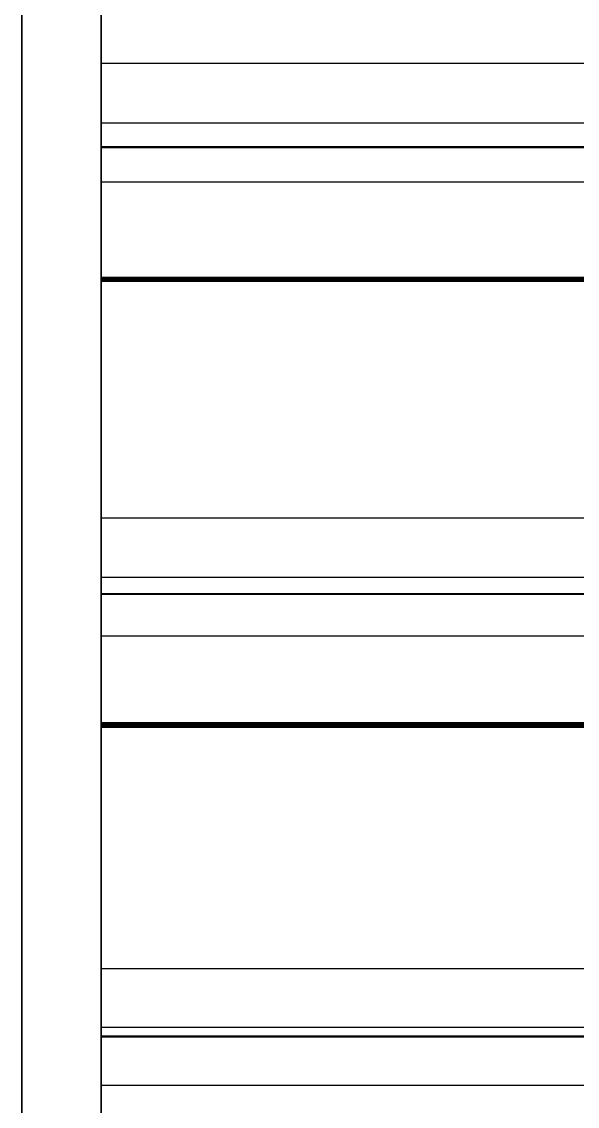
# Model space of a CAD drawing. Header units: millimetres. Extents: x -85 to 1059, y -155 to 155.
# Drawn here: x 1000 to 1003.5, y -70.23 to -63.4 of the extents above; entities that cross this region are included whole.
import ezdxf

# ---------------------------------------------------------------- set-up
doc = ezdxf.new("R2010")
doc.units = ezdxf.units.MM
doc.header["$MEASUREMENT"] = 0
doc.layers.add('Default', color=7, linetype='Continuous', true_color=0x000000)

msp = doc.modelspace()

# ---------------------------------------------------------------- linework, layer by layer
at = {"layer": 'Default'}
for points, knots in [([(1000, 0, -154), (1000, -154, -154), (1000, -154), (1000, -154, 154), (1000, 0, 154), (1000, 154, 154), (1000, 154), (1000, 154, -154), (1000, 0, -154)], [0, 0, 0, 241.902634, 241.902634, 483.805269, 483.805269, 725.707903, 725.707903, 967.610537, 967.610537, 967.610537]), ([(1000, 0, -150), (1000, -150, -150), (1000, -150), (1000, -150, 150), (1000, 0, 150), (1000, 150, 150), (1000, 150), (1000, 150, -150), (1000, 0, -150)], [0, 0, 0, 235.619449, 235.619449, 471.238898, 471.238898, 706.858347, 706.858347, 942.477796, 942.477796, 942.477796])]:
    msp.add_rational_spline(points, [1, 0.707106781187, 1, 0.707106781187, 1, 0.707106781187, 1, 0.707106781187, 1], degree=2, knots=knots, dxfattribs=at)
for points, degree, knots in [([(1000.5, 0.0018, 150.0005), (1000.5, 82.8446, 150.0005), (1000.5, 150.0018, 82.8432), (1000.5, 150.0018, 0.0004), (1000.5, 150.0018, -82.8427), (1000.5, 82.8446, -150), (1000.5, 0.0018, -150), (1000.5, -82.8411, -150), (1000.5, -149.9983, -82.8427), (1000.5, -149.9983, 0.0004), (1000.5, -149.9983, 82.8432), (1000.5, -82.8411, 150.0005), (1000.5, 0.0018, 150.0005)], 3, [-5, -5, -5, -5, -4, -4, -4, -3, -3, -3, -2, -2, -2, -1, -1, -1, -1]), ([(1000.5, 0.3488, 139.7504), (1000.5, -76.9709, 139.7504), (1000.5, -139.6511, 77.0702), (1000.5, -139.6511, -0.2498), (1000.5, -139.6511, -77.5699), (1000.5, -76.9709, -140.2497), (1000.5, 0.3488, -140.2497), (1000.5, 77.6689, -140.2497), (1000.5, 140.349, -77.5699), (1000.5, 140.349, -0.2498), (1000.5, 140.349, 77.0702), (1000.5, 77.6689, 139.7504), (1000.5, 0.3488, 139.7504)], 3, [20636, 20636, 20636, 20636, 20637, 20637, 20637, 20638, 20638, 20638, 20639, 20639, 20639, 20640, 20640, 20640, 20640]), ([(1000.5, 0.0018, 140.0004), (1000.5, -77.318, 140.0004), (1000.5, -139.9981, 77.3202), (1000.5, -139.9981, 0.0002), (1000.5, -139.9981, -77.3199), (1000.5, -77.318, -139.9997), (1000.5, 0.0018, -139.9997), (1000.5, 77.3215, -139.9997), (1000.5, 140.002, -77.3199), (1000.5, 140.002, 0.0002), (1000.5, 140.002, 77.3202), (1000.5, 77.3215, 140.0004), (1000.5, 0.0018, 140.0004)], 3, [-1, -1, -1, -1, 0, 0, 0, 1, 1, 1, 2, 2, 2, 3, 3, 3, 3]), ([(1000.5, -63.6641, 140.9102), (1000.5, -63.6576, 140.9036), (1000.5, -63.6511, 140.8971), (1000.5, -63.6137, 140.8587), (1000.5, -63.5763, 140.8202), (1000.5, -63.539, 140.7819), (1000.5, -63.5018, 140.7437), (1000.5, -63.465, 140.7054), (1000.5, -63.4281, 140.6671), (1000.5, -63.3916, 140.629), (1000.5, -63.3551, 140.5909), (1000.5, -63.3187, 140.553), (1000.5, -63.2824, 140.5151), (1000.5, -63.2464, 140.4773), (1000.5, -63.2104, 140.4396), (1000.5, -63.1746, 140.4022), (1000.5, -63.1388, 140.3648), (1000.5, -63.1034, 140.3272), (1000.5, -63.0679, 140.2896), (1000.5, -63.0328, 140.2524), (1000.5, -62.9977, 140.2152), (1000.5, -62.9628, 140.178), (1000.5, -62.9279, 140.1408), (1000.5, -62.8933, 140.1039), (1000.5, -62.8587, 140.067), (1000.5, -62.8245, 140.0302), (1000.5, -62.7903, 139.9933), (1000.5, -62.7561, 139.9564), (1000.5, -62.7218, 139.9196), (1000.5, -62.6881, 139.8831), (1000.5, -62.6545, 139.8465), (1000.5, -62.6209, 139.8102), (1000.5, -62.5874, 139.7739), (1000.5, -62.5543, 139.7377), (1000.5, -62.5211, 139.7016), (1000.5, -62.4881, 139.6654), (1000.5, -62.4551, 139.6292), (1000.5, -62.4227, 139.5933), (1000.5, -62.3902, 139.5573), (1000.5, -62.3578, 139.5215), (1000.5, -62.3253, 139.4857), (1000.5, -62.2934, 139.45), (1000.5, -62.2615, 139.4144), (1000.5, -62.2322, 139.3821), (1000.5, -62.2029, 139.3498)], 2, [19298, 19298, 19298, 19299.045455, 19299.045455, 19300.090909, 19300.090909, 19301.136364, 19301.136364, 19302.181818, 19302.181818, 19303.227273, 19303.227273, 19304.272727, 19304.272727, 19305.318182, 19305.318182, 19306.363636, 19306.363636, 19307.409091, 19307.409091, 19308.454545, 19308.454545, 19309.5, 19309.5, 19310.545455, 19310.545455, 19311.590909, 19311.590909, 19312.636364, 19312.636364, 19313.681818, 19313.681818, 19314.727273, 19314.727273, 19315.772727, 19315.772727, 19316.818182, 19316.818182, 19317.863636, 19317.863636, 19318.909091, 19318.909091, 19319.954545, 19319.954545, 19321, 19321, 19321]), ([(1000.5, -62.2068, -139.854), (1000.5, -62.2341, -139.8842), (1000.5, -62.2615, -139.9143), (1000.5, -62.2934, -139.95), (1000.5, -62.3253, -139.9856), (1000.5, -62.3578, -140.0214), (1000.5, -62.3902, -140.0572), (1000.5, -62.4227, -140.093), (1000.5, -62.4551, -140.1288), (1000.5, -62.4881, -140.165), (1000.5, -62.5211, -140.2012), (1000.5, -62.5543, -140.2373), (1000.5, -62.5874, -140.2735), (1000.5, -62.6209, -140.3098), (1000.5, -62.6545, -140.3461), (1000.5, -62.6881, -140.3827), (1000.5, -62.7218, -140.4192), (1000.5, -62.7561, -140.4559), (1000.5, -62.7903, -140.4925), (1000.5, -62.8245, -140.5294), (1000.5, -62.8587, -140.5663), (1000.5, -62.8933, -140.6033), (1000.5, -62.9279, -140.6404), (1000.5, -62.9628, -140.6776), (1000.5, -62.9977, -140.7148), (1000.5, -63.0328, -140.752), (1000.5, -63.0679, -140.7892), (1000.5, -63.1034, -140.8268), (1000.5, -63.1388, -140.8644), (1000.5, -63.1746, -140.9019), (1000.5, -63.2104, -140.9395), (1000.5, -63.2464, -140.9773), (1000.5, -63.2824, -141.015), (1000.5, -63.3187, -141.0529), (1000.5, -63.3551, -141.0909), (1000.5, -63.3916, -141.1288), (1000.5, -63.4281, -141.1667), (1000.5, -63.465, -141.2048), (1000.5, -63.5018, -141.2429), (1000.5, -63.539, -141.2814), (1000.5, -63.5763, -141.3198), (1000.5, -63.6137, -141.3583), (1000.5, -63.6511, -141.3967), (1000.5, -63.6576, -141.4034), (1000.5, -63.6641, -141.4101)], 2, [11770, 11770, 11770, 11771, 11771, 11772, 11772, 11773, 11773, 11774, 11774, 11775, 11775, 11776, 11776, 11777, 11777, 11778, 11778, 11779, 11779, 11780, 11780, 11781, 11781, 11782, 11782, 11783, 11783, 11784, 11784, 11785, 11785, 11786, 11786, 11787, 11787, 11788, 11788, 11789, 11789, 11790, 11790, 11791, 11791, 11792, 11792, 11792]), ([(1000.5, -64.1908, -138.9474), (1000.5, -64.1906, -138.9446), (1000.5, -64.1905, -138.9417), (1000.5, -64.1903, -138.9389), (1000.5, -64.1901, -138.9361)], 2, [11816, 11816, 11816, 11817, 11817, 11818, 11818, 11818]), ([(1000.5, -64.1901, -138.9361), (1000.5, -64.1901, -138.9334), (1000.5, -64.1901, -138.9308), (1000.5, -64.1901, -138.9289), (1000.5, -64.1901, -138.9269)], 2, [11818, 11818, 11818, 11819, 11819, 11820, 11820, 11820]), ([(1000.5, -64.1901, 138.427), (1000.5, -64.1901, 138.4291), (1000.5, -64.1901, 138.4312), (1000.5, -64.1901, 138.4338), (1000.5, -64.1901, 138.4365)], 2, [19270, 19270, 19270, 19271, 19271, 19272, 19272, 19272]), ([(1000.5, -64.1901, 138.4365), (1000.5, -64.1903, 138.4391), (1000.5, -64.1905, 138.4418), (1000.5, -64.1906, 138.4448), (1000.5, -64.1908, 138.4478)], 2, [19272, 19272, 19272, 19273, 19273, 19274, 19274, 19274]), ([(1000.5, -64.4127, -141.0679), (1000.5, -64.4118, -141.0588), (1000.5, -64.4109, -141.0496), (1000.5, -64.4065, -140.9961), (1000.5, -64.4021, -140.9427), (1000.5, -64.3975, -140.8894), (1000.5, -64.3929, -140.8362), (1000.5, -64.3882, -140.7832), (1000.5, -64.3834, -140.7303), (1000.5, -64.3787, -140.6778), (1000.5, -64.3739, -140.6252), (1000.5, -64.3691, -140.573), (1000.5, -64.3644, -140.5208), (1000.5, -64.3593, -140.4687), (1000.5, -64.3541, -140.4167), (1000.5, -64.3492, -140.3652), (1000.5, -64.3443, -140.3137), (1000.5, -64.3393, -140.2624), (1000.5, -64.3344, -140.211), (1000.5, -64.3291, -140.1601), (1000.5, -64.3238, -140.1091), (1000.5, -64.3185, -140.0583), (1000.5, -64.3132, -140.0075), (1000.5, -64.3081, -139.9572), (1000.5, -64.303, -139.9069), (1000.5, -64.2973, -139.8568), (1000.5, -64.2917, -139.8067), (1000.5, -64.2864, -139.7572), (1000.5, -64.2811, -139.7076), (1000.5, -64.2756, -139.6581), (1000.5, -64.2702, -139.6085), (1000.5, -64.2645, -139.5593), (1000.5, -64.2589, -139.5101), (1000.5, -64.2532, -139.4614), (1000.5, -64.2476, -139.4127), (1000.5, -64.2418, -139.364), (1000.5, -64.236, -139.3153), (1000.5, -64.2303, -139.2673), (1000.5, -64.2247, -139.2194), (1000.5, -64.2188, -139.1714), (1000.5, -64.213, -139.1234), (1000.5, -64.2072, -139.076), (1000.5, -64.2014, -139.0285), (1000.5, -64.1961, -138.9879), (1000.5, -64.1908, -138.9474)], 2, [11794, 11794, 11794, 11795, 11795, 11796, 11796, 11797, 11797, 11798, 11798, 11799, 11799, 11800, 11800, 11801, 11801, 11802, 11802, 11803, 11803, 11804, 11804, 11805, 11805, 11806, 11806, 11807, 11807, 11808, 11808, 11809, 11809, 11810, 11810, 11811, 11811, 11812, 11812, 11813, 11813, 11814, 11814, 11815, 11815, 11816, 11816, 11816]), ([(1000.5, -64.1908, 138.4478), (1000.5, -64.1961, 138.4882), (1000.5, -64.2014, 138.5286), (1000.5, -64.2072, 138.5762), (1000.5, -64.213, 138.6238), (1000.5, -64.2188, 138.6718), (1000.5, -64.2247, 138.7198), (1000.5, -64.2303, 138.7678), (1000.5, -64.236, 138.8157), (1000.5, -64.2418, 138.8642), (1000.5, -64.2476, 138.9127), (1000.5, -64.2532, 138.9618), (1000.5, -64.2589, 139.0108), (1000.5, -64.2645, 139.0597), (1000.5, -64.2702, 139.1085), (1000.5, -64.2756, 139.1581), (1000.5, -64.2811, 139.2077), (1000.5, -64.2864, 139.2574), (1000.5, -64.2917, 139.3072), (1000.5, -64.2973, 139.3572), (1000.5, -64.303, 139.4073), (1000.5, -64.3081, 139.4578), (1000.5, -64.3132, 139.5082), (1000.5, -64.3185, 139.5589), (1000.5, -64.3238, 139.6095), (1000.5, -64.3291, 139.6605), (1000.5, -64.3344, 139.7114), (1000.5, -64.3393, 139.7628), (1000.5, -64.3443, 139.8141), (1000.5, -64.3492, 139.8658), (1000.5, -64.3541, 139.9175), (1000.5, -64.3593, 139.9693), (1000.5, -64.3644, 140.0212), (1000.5, -64.3691, 140.0734), (1000.5, -64.3739, 140.1256), (1000.5, -64.3787, 140.1783), (1000.5, -64.3834, 140.2311), (1000.5, -64.3882, 140.2838), (1000.5, -64.3929, 140.3366), (1000.5, -64.3975, 140.3898), (1000.5, -64.4021, 140.4431), (1000.5, -64.4065, 140.4965), (1000.5, -64.4109, 140.55), (1000.5, -64.4118, 140.5593), (1000.5, -64.4127, 140.5687)], 2, [19274, 19274, 19274, 19275, 19275, 19276, 19276, 19277, 19277, 19278, 19278, 19279, 19279, 19280, 19280, 19281, 19281, 19282, 19282, 19283, 19283, 19284, 19284, 19285, 19285, 19286, 19286, 19287, 19287, 19288, 19288, 19289, 19289, 19290, 19290, 19291, 19291, 19292, 19292, 19293, 19293, 19294, 19294, 19295, 19295, 19296, 19296, 19296]), ([(1000.5, -64.1961, -138.9139), (1000.5, -64.3296, -138.8514), (1000.5, -64.4631, -138.789), (1000.5, -64.6044, -138.7227), (1000.5, -64.7457, -138.6563), (1000.5, -64.8789, -138.5935), (1000.5, -65.0121, -138.5307)], 2, [11825, 11825, 11825, 11826, 11826, 11827, 11827, 11828, 11828, 11828]), ([(1000.5, -65.0121, 138.0308), (1000.5, -64.8789, 138.0939), (1000.5, -64.7457, 138.1571), (1000.5, -64.6044, 138.2232), (1000.5, -64.4631, 138.2894), (1000.5, -64.3296, 138.3517), (1000.5, -64.1961, 138.4139)], 2, [19262, 19262, 19262, 19263, 19263, 19264, 19264, 19265, 19265, 19265]), ([(1000.5, -65.0167, 138.0308), (1000.5, -65.0154, 138.0308), (1000.5, -65.0142, 138.0308), (1000.5, -65.0131, 138.0308), (1000.5, -65.0121, 138.0308)], 2, [19260, 19260, 19260, 19261, 19261, 19262, 19262, 19262]), ([(1000.5, -65.0375, 138.0446), (1000.5, -65.0354, 138.0428), (1000.5, -65.0332, 138.041), (1000.5, -65.0313, 138.0394), (1000.5, -65.0294, 138.0379)], 2, [19254, 19254, 19254, 19255, 19255, 19256, 19256, 19256]), ([(1000.5, -65.0375, -138.5445), (1000.5, -65.0673, -138.5763), (1000.5, -65.0971, -138.608), (1000.5, -65.1299, -138.6431), (1000.5, -65.1627, -138.6782), (1000.5, -65.1959, -138.7131), (1000.5, -65.229, -138.7481), (1000.5, -65.2624, -138.7833), (1000.5, -65.2957, -138.8186), (1000.5, -65.3294, -138.8539), (1000.5, -65.3631, -138.8892), (1000.5, -65.397, -138.9248), (1000.5, -65.4308, -138.9604), (1000.5, -65.4649, -138.9962), (1000.5, -65.4989, -139.032), (1000.5, -65.5337, -139.0679), (1000.5, -65.5684, -139.1037), (1000.5, -65.6031, -139.1396), (1000.5, -65.6379, -139.1756), (1000.5, -65.6728, -139.2118), (1000.5, -65.7077, -139.2479), (1000.5, -65.743, -139.2843), (1000.5, -65.7783, -139.3206), (1000.5, -65.8139, -139.357), (1000.5, -65.8496, -139.3933), (1000.5, -65.8857, -139.4298), (1000.5, -65.9219, -139.4663), (1000.5, -65.958, -139.5032), (1000.5, -65.9942, -139.54), (1000.5, -66.0307, -139.5769), (1000.5, -66.0672, -139.6138), (1000.5, -66.1039, -139.6506), (1000.5, -66.1406, -139.6875), (1000.5, -66.1776, -139.7247), (1000.5, -66.2147, -139.7619), (1000.5, -66.2521, -139.7992), (1000.5, -66.2895, -139.8364), (1000.5, -66.327, -139.874), (1000.5, -66.3646, -139.9115), (1000.5, -66.4025, -139.9491), (1000.5, -66.4405, -139.9867), (1000.5, -66.4787, -140.0242), (1000.5, -66.517, -140.0618), (1000.5, -66.5235, -140.0683), (1000.5, -66.5301, -140.0749)], 2, [11836, 11836, 11836, 11837.045455, 11837.045455, 11838.090909, 11838.090909, 11839.136364, 11839.136364, 11840.181818, 11840.181818, 11841.227273, 11841.227273, 11842.272727, 11842.272727, 11843.318182, 11843.318182, 11844.363636, 11844.363636, 11845.409091, 11845.409091, 11846.454545, 11846.454545, 11847.5, 11847.5, 11848.545455, 11848.545455, 11849.590909, 11849.590909, 11850.636364, 11850.636364, 11851.681818, 11851.681818, 11852.727273, 11852.727273, 11853.772727, 11853.772727, 11854.818182, 11854.818182, 11855.863636, 11855.863636, 11856.909091, 11856.909091, 11857.954545, 11857.954545, 11859, 11859, 11859]), ([(1000.5, -66.5301, 139.5749), (1000.5, -66.5235, 139.5684), (1000.5, -66.517, 139.5619), (1000.5, -66.4787, 139.5243), (1000.5, -66.4405, 139.4867), (1000.5, -66.4025, 139.4491), (1000.5, -66.3646, 139.4116), (1000.5, -66.327, 139.3742), (1000.5, -66.2895, 139.3368), (1000.5, -66.2521, 139.2996), (1000.5, -66.2147, 139.2623), (1000.5, -66.1776, 139.2251), (1000.5, -66.1406, 139.1879), (1000.5, -66.1039, 139.151), (1000.5, -66.0672, 139.1142), (1000.5, -66.0307, 139.0773), (1000.5, -65.9942, 139.0405), (1000.5, -65.958, 139.0036), (1000.5, -65.9219, 138.9667), (1000.5, -65.8857, 138.9302), (1000.5, -65.8496, 138.8937), (1000.5, -65.8139, 138.8574), (1000.5, -65.7783, 138.821), (1000.5, -65.743, 138.7847), (1000.5, -65.7077, 138.7484), (1000.5, -65.6728, 138.712), (1000.5, -65.6379, 138.6757), (1000.5, -65.6031, 138.6399), (1000.5, -65.5684, 138.6041), (1000.5, -65.5337, 138.5681), (1000.5, -65.4989, 138.5321), (1000.5, -65.4649, 138.4965), (1000.5, -65.4308, 138.4608), (1000.5, -65.397, 138.4254), (1000.5, -65.3631, 138.3899), (1000.5, -65.3294, 138.3545), (1000.5, -65.2957, 138.319), (1000.5, -65.2624, 138.2839), (1000.5, -65.229, 138.2488), (1000.5, -65.1959, 138.2135), (1000.5, -65.1627, 138.1783), (1000.5, -65.1299, 138.1433), (1000.5, -65.0971, 138.1084), (1000.5, -65.0673, 138.0765), (1000.5, -65.0375, 138.0446)], 2, [19231, 19231, 19231, 19232.045455, 19232.045455, 19233.090909, 19233.090909, 19234.136364, 19234.136364, 19235.181818, 19235.181818, 19236.227273, 19236.227273, 19237.272727, 19237.272727, 19238.318182, 19238.318182, 19239.363636, 19239.363636, 19240.409091, 19240.409091, 19241.454545, 19241.454545, 19242.5, 19242.5, 19243.545455, 19243.545455, 19244.590909, 19244.590909, 19245.636364, 19245.636364, 19246.681818, 19246.681818, 19247.727273, 19247.727273, 19248.772727, 19248.772727, 19249.818182, 19249.818182, 19250.863636, 19250.863636, 19251.909091, 19251.909091, 19252.954545, 19252.954545, 19254, 19254, 19254]), ([(1000.5, -67.007, -137.6022), (1000.5, -67.0067, -137.5992), (1000.5, -67.0063, -137.5962), (1000.5, -67.006, -137.5936), (1000.5, -67.0056, -137.5909)], 2, [11883, 11883, 11883, 11884, 11884, 11885, 11885, 11885]), ([(1000.5, -67.0056, -137.5857), (1000.5, -67.0058, -137.5835), (1000.5, -67.006, -137.5814), (1000.5, -67.0061, -137.5797), (1000.5, -67.0063, -137.5779)], 2, [11886, 11886, 11886, 11887, 11887, 11888, 11888, 11888]), ([(1000.5, -67.0056, 137.091), (1000.5, -67.006, 137.0938), (1000.5, -67.0063, 137.0966), (1000.5, -67.0067, 137.0998), (1000.5, -67.007, 137.103)], 2, [19205, 19205, 19205, 19206, 19206, 19207, 19207, 19207]), ([(1000.5, -67.272, -139.7178), (1000.5, -67.2709, -139.7085), (1000.5, -67.2698, -139.6991), (1000.5, -67.2642, -139.6457), (1000.5, -67.2586, -139.5923), (1000.5, -67.2527, -139.5393), (1000.5, -67.2469, -139.4864), (1000.5, -67.2413, -139.4337), (1000.5, -67.2356, -139.3809), (1000.5, -67.2298, -139.3284), (1000.5, -67.224, -139.2758), (1000.5, -67.2182, -139.2238), (1000.5, -67.2123, -139.1717), (1000.5, -67.2063, -139.1199), (1000.5, -67.2004, -139.068), (1000.5, -67.194, -139.0165), (1000.5, -67.1877, -138.965), (1000.5, -67.1817, -138.9137), (1000.5, -67.1757, -138.8624), (1000.5, -67.1695, -138.8116), (1000.5, -67.1633, -138.7608), (1000.5, -67.157, -138.7101), (1000.5, -67.1506, -138.6595), (1000.5, -67.1444, -138.6094), (1000.5, -67.1383, -138.5593), (1000.5, -67.1319, -138.5094), (1000.5, -67.1256, -138.4595), (1000.5, -67.119, -138.4097), (1000.5, -67.1125, -138.36), (1000.5, -67.1058, -138.3106), (1000.5, -67.0991, -138.2612), (1000.5, -67.0926, -138.2124), (1000.5, -67.0861, -138.1635), (1000.5, -67.0793, -138.1146), (1000.5, -67.0726, -138.0658), (1000.5, -67.0661, -138.0175), (1000.5, -67.0596, -137.9691), (1000.5, -67.0527, -137.921), (1000.5, -67.0458, -137.8728), (1000.5, -67.0391, -137.8252), (1000.5, -67.0324, -137.7776), (1000.5, -67.0255, -137.7301), (1000.5, -67.0187, -137.6827), (1000.5, -67.0128, -137.6425), (1000.5, -67.007, -137.6022)], 2, [11861, 11861, 11861, 11862, 11862, 11863, 11863, 11864, 11864, 11865, 11865, 11866, 11866, 11867, 11867, 11868, 11868, 11869, 11869, 11870, 11870, 11871, 11871, 11872, 11872, 11873, 11873, 11874, 11874, 11875, 11875, 11876, 11876, 11877, 11877, 11878, 11878, 11879, 11879, 11880, 11880, 11881, 11881, 11882, 11882, 11883, 11883, 11883]), ([(1000.5, -67.007, 137.103), (1000.5, -67.0128, 137.143), (1000.5, -67.0187, 137.1831), (1000.5, -67.0255, 137.2305), (1000.5, -67.0324, 137.278), (1000.5, -67.0391, 137.3258), (1000.5, -67.0458, 137.3736), (1000.5, -67.0527, 137.4216), (1000.5, -67.0596, 137.4695), (1000.5, -67.0661, 137.5179), (1000.5, -67.0726, 137.5662), (1000.5, -67.0793, 137.6149), (1000.5, -67.0861, 137.6636), (1000.5, -67.0926, 137.7126), (1000.5, -67.0991, 137.7616), (1000.5, -67.1058, 137.8108), (1000.5, -67.1125, 137.8601), (1000.5, -67.119, 137.9098), (1000.5, -67.1256, 137.9595), (1000.5, -67.1319, 138.0095), (1000.5, -67.1383, 138.0594), (1000.5, -67.1444, 138.1096), (1000.5, -67.1506, 138.1599), (1000.5, -67.157, 138.2105), (1000.5, -67.1633, 138.2612), (1000.5, -67.1695, 138.3121), (1000.5, -67.1757, 138.3631), (1000.5, -67.1817, 138.4143), (1000.5, -67.1877, 138.4654), (1000.5, -67.194, 138.5169), (1000.5, -67.2004, 138.5684), (1000.5, -67.2063, 138.6203), (1000.5, -67.2123, 138.6722), (1000.5, -67.2182, 138.7244), (1000.5, -67.224, 138.7766), (1000.5, -67.2298, 138.829), (1000.5, -67.2356, 138.8813), (1000.5, -67.2413, 138.9339), (1000.5, -67.2469, 138.9865), (1000.5, -67.2527, 139.0396), (1000.5, -67.2586, 139.0927), (1000.5, -67.2642, 139.1461), (1000.5, -67.2698, 139.1996), (1000.5, -67.2709, 139.2089), (1000.5, -67.272, 139.2183)], 2, [19207, 19207, 19207, 19208, 19208, 19209, 19209, 19210, 19210, 19211, 19211, 19212, 19212, 19213, 19213, 19214, 19214, 19215, 19215, 19216, 19216, 19217, 19217, 19218, 19218, 19219, 19219, 19220, 19220, 19221, 19221, 19222, 19222, 19223, 19223, 19224, 19224, 19225, 19225, 19226, 19226, 19227, 19227, 19228, 19228, 19229, 19229, 19229]), ([(1000.5, -67.0109, -137.568), (1000.5, -67.1432, -137.5031), (1000.5, -67.2755, -137.4382), (1000.5, -67.4154, -137.3689), (1000.5, -67.5552, -137.2996), (1000.5, -67.6872, -137.2341), (1000.5, -67.8191, -137.1687)], 2, [11892, 11892, 11892, 11893, 11893, 11894, 11894, 11895, 11895, 11895]), ([(1000.5, -67.8191, 136.6691), (1000.5, -67.6872, 136.7347), (1000.5, -67.5552, 136.8003), (1000.5, -67.4154, 136.8695), (1000.5, -67.2755, 136.9386), (1000.5, -67.1432, 137.0035), (1000.5, -67.0109, 137.0684)], 2, [19195, 19195, 19195, 19196, 19196, 19197, 19197, 19198, 19198, 19198]), ([(1000.5, -67.8488, -137.186), (1000.5, -67.8773, -137.2151), (1000.5, -67.9059, -137.2442), (1000.5, -67.9394, -137.2786), (1000.5, -67.9729, -137.313), (1000.5, -68.0066, -137.3474), (1000.5, -68.0403, -137.3818), (1000.5, -68.0745, -137.4161), (1000.5, -68.1088, -137.4505), (1000.5, -68.143, -137.4853), (1000.5, -68.1772, -137.52), (1000.5, -68.2118, -137.555), (1000.5, -68.2463, -137.5899), (1000.5, -68.2814, -137.6248), (1000.5, -68.3165, -137.6597), (1000.5, -68.3516, -137.6948), (1000.5, -68.3867, -137.7299), (1000.5, -68.4222, -137.7652), (1000.5, -68.4577, -137.8005), (1000.5, -68.4935, -137.8361), (1000.5, -68.5293, -137.8718), (1000.5, -68.5654, -137.9072), (1000.5, -68.6016, -137.9427), (1000.5, -68.6379, -137.9783), (1000.5, -68.6743, -138.0139), (1000.5, -68.7109, -138.0499), (1000.5, -68.7476, -138.0859), (1000.5, -68.7845, -138.1217), (1000.5, -68.8214, -138.1575), (1000.5, -68.8586, -138.1937), (1000.5, -68.8958, -138.2298), (1000.5, -68.9334, -138.266), (1000.5, -68.9709, -138.3021), (1000.5, -69.0089, -138.3387), (1000.5, -69.0468, -138.3752), (1000.5, -69.0849, -138.4115), (1000.5, -69.123, -138.4478), (1000.5, -69.1614, -138.4845), (1000.5, -69.1999, -138.5212), (1000.5, -69.2385, -138.5581), (1000.5, -69.2772, -138.595), (1000.5, -69.3161, -138.6318), (1000.5, -69.3551, -138.6687), (1000.5, -69.3618, -138.675), (1000.5, -69.3685, -138.6814)], 2, [11904, 11904, 11904, 11905, 11905, 11906, 11906, 11907, 11907, 11908, 11908, 11909, 11909, 11910, 11910, 11911, 11911, 11912, 11912, 11913, 11913, 11914, 11914, 11915, 11915, 11916, 11916, 11917, 11917, 11918, 11918, 11919, 11919, 11920, 11920, 11921, 11921, 11922, 11922, 11923, 11923, 11924, 11924, 11925, 11925, 11926, 11926, 11926]), ([(1000.5, -69.3685, 138.1818), (1000.5, -69.3618, 138.1754), (1000.5, -69.3551, 138.1691), (1000.5, -69.3161, 138.1322), (1000.5, -69.2772, 138.0954), (1000.5, -69.2385, 138.0587), (1000.5, -69.1999, 138.022), (1000.5, -69.1614, 137.9851), (1000.5, -69.123, 137.9483), (1000.5, -69.0849, 137.9117), (1000.5, -69.0468, 137.8752), (1000.5, -69.0089, 137.8391), (1000.5, -68.9709, 137.8029), (1000.5, -68.9334, 137.7666), (1000.5, -68.8958, 137.7302), (1000.5, -68.8586, 137.6943), (1000.5, -68.8214, 137.6583), (1000.5, -68.7845, 137.6221), (1000.5, -68.7476, 137.5859), (1000.5, -68.7109, 137.5501), (1000.5, -68.6743, 137.5143), (1000.5, -68.6379, 137.4787), (1000.5, -68.6016, 137.4431), (1000.5, -68.5654, 137.4074), (1000.5, -68.5293, 137.3718), (1000.5, -68.4935, 137.3365), (1000.5, -68.4577, 137.3013), (1000.5, -68.4222, 137.2658), (1000.5, -68.3867, 137.2303), (1000.5, -68.3516, 137.1952), (1000.5, -68.3165, 137.1601), (1000.5, -68.2814, 137.1252), (1000.5, -68.2463, 137.0903), (1000.5, -68.2118, 137.0554), (1000.5, -68.1772, 137.0204), (1000.5, -68.143, 136.9859), (1000.5, -68.1088, 136.9513), (1000.5, -68.0745, 136.9167), (1000.5, -68.0403, 136.8822), (1000.5, -68.0066, 136.8476), (1000.5, -67.9729, 136.813), (1000.5, -67.9394, 136.7788), (1000.5, -67.9059, 136.7446), (1000.5, -67.8773, 136.7155), (1000.5, -67.8488, 136.6864)], 2, [19164, 19164, 19164, 19165, 19165, 19166, 19166, 19167, 19167, 19168, 19168, 19169, 19169, 19170, 19170, 19171, 19171, 19172, 19172, 19173, 19173, 19174, 19174, 19175, 19175, 19176, 19176, 19177, 19177, 19178, 19178, 19179, 19179, 19180, 19180, 19181, 19181, 19182, 19182, 19183, 19183, 19184, 19184, 19185, 19185, 19186, 19186, 19186]), ([(1000.5, -69.7936, -136.1936), (1000.5, -69.7934, -136.191), (1000.5, -69.7933, -136.1883), (1000.5, -69.7931, -136.1857), (1000.5, -69.7929, -136.183)], 2, [11951, 11951, 11951, 11952, 11952, 11953, 11953, 11953]), ([(1000.5, -69.7929, 135.6834), (1000.5, -69.7931, 135.6859), (1000.5, -69.7933, 135.6884), (1000.5, -69.7934, 135.691), (1000.5, -69.7936, 135.6936)], 2, [19137, 19137, 19137, 19138, 19138, 19139, 19139, 19139]), ([(1000.5, -70.1027, -138.3096), (1000.5, -70.1014, -138.3002), (1000.5, -70.1002, -138.2909), (1000.5, -70.0935, -138.2376), (1000.5, -70.0868, -138.1843), (1000.5, -70.0801, -138.1314), (1000.5, -70.0734, -138.0785), (1000.5, -70.0665, -138.0259), (1000.5, -70.0596, -137.9734), (1000.5, -70.0527, -137.921), (1000.5, -70.0459, -137.8686), (1000.5, -70.0388, -137.8166), (1000.5, -70.0317, -137.7645), (1000.5, -70.0247, -137.7128), (1000.5, -70.0176, -137.6612), (1000.5, -70.0106, -137.6098), (1000.5, -70.0035, -137.5585), (1000.5, -69.9963, -137.5075), (1000.5, -69.9891, -137.4565), (1000.5, -69.9818, -137.4057), (1000.5, -69.9746, -137.3549), (1000.5, -69.9674, -137.3045), (1000.5, -69.9601, -137.254), (1000.5, -69.9527, -137.2038), (1000.5, -69.9453, -137.1535), (1000.5, -69.9379, -137.1038), (1000.5, -69.9305, -137.054), (1000.5, -69.9231, -137.0046), (1000.5, -69.9157, -136.9552), (1000.5, -69.9081, -136.906), (1000.5, -69.9005, -136.8568), (1000.5, -69.8929, -136.808), (1000.5, -69.8853, -136.7591), (1000.5, -69.8778, -136.7106), (1000.5, -69.8702, -136.6621), (1000.5, -69.8624, -136.6138), (1000.5, -69.8547, -136.5654), (1000.5, -69.8469, -136.5176), (1000.5, -69.8391, -136.4698), (1000.5, -69.8314, -136.422), (1000.5, -69.8236, -136.3742), (1000.5, -69.8158, -136.3271), (1000.5, -69.8081, -136.28), (1000.5, -69.8009, -136.2368), (1000.5, -69.7936, -136.1936)], 2, [11928, 11928, 11928, 11929.045455, 11929.045455, 11930.090909, 11930.090909, 11931.136364, 11931.136364, 11932.181818, 11932.181818, 11933.227273, 11933.227273, 11934.272727, 11934.272727, 11935.318182, 11935.318182, 11936.363636, 11936.363636, 11937.409091, 11937.409091, 11938.454545, 11938.454545, 11939.5, 11939.5, 11940.545455, 11940.545455, 11941.590909, 11941.590909, 11942.636364, 11942.636364, 11943.681818, 11943.681818, 11944.727273, 11944.727273, 11945.772727, 11945.772727, 11946.818182, 11946.818182, 11947.863636, 11947.863636, 11948.909091, 11948.909091, 11949.954545, 11949.954545, 11951, 11951, 11951]), ([(1000.5, -69.7936, 135.6936), (1000.5, -69.8009, 135.7369), (1000.5, -69.8081, 135.7801), (1000.5, -69.8158, 135.8275), (1000.5, -69.8236, 135.875), (1000.5, -69.8314, 135.9226), (1000.5, -69.8391, 135.9702), (1000.5, -69.8469, 136.018), (1000.5, -69.8547, 136.0658), (1000.5, -69.8624, 136.114), (1000.5, -69.8702, 136.1621), (1000.5, -69.8778, 136.2108), (1000.5, -69.8853, 136.2595), (1000.5, -69.8929, 136.3084), (1000.5, -69.9005, 136.3572), (1000.5, -69.9081, 136.4064), (1000.5, -69.9157, 136.4556), (1000.5, -69.9231, 136.505), (1000.5, -69.9305, 136.5544), (1000.5, -69.9379, 136.6042), (1000.5, -69.9453, 136.6539), (1000.5, -69.9527, 136.704), (1000.5, -69.9601, 136.7541), (1000.5, -69.9674, 136.8045), (1000.5, -69.9746, 136.855), (1000.5, -69.9818, 136.9058), (1000.5, -69.9891, 136.9566), (1000.5, -69.9963, 137.0077), (1000.5, -70.0035, 137.0589), (1000.5, -70.0106, 137.1102), (1000.5, -70.0176, 137.1616), (1000.5, -70.0247, 137.2131), (1000.5, -70.0317, 137.2646), (1000.5, -70.0388, 137.3166), (1000.5, -70.0459, 137.3686), (1000.5, -70.0527, 137.421), (1000.5, -70.0596, 137.4734), (1000.5, -70.0665, 137.5262), (1000.5, -70.0734, 137.5789), (1000.5, -70.0801, 137.6318), (1000.5, -70.0868, 137.6847), (1000.5, -70.0935, 137.738), (1000.5, -70.1002, 137.7913), (1000.5, -70.1014, 137.8004), (1000.5, -70.1027, 137.8096)], 2, [19139, 19139, 19139, 19140.045455, 19140.045455, 19141.090909, 19141.090909, 19142.136364, 19142.136364, 19143.181818, 19143.181818, 19144.227273, 19144.227273, 19145.272727, 19145.272727, 19146.318182, 19146.318182, 19147.363636, 19147.363636, 19148.409091, 19148.409091, 19149.454545, 19149.454545, 19150.5, 19150.5, 19151.545455, 19151.545455, 19152.590909, 19152.590909, 19153.636364, 19153.636364, 19154.681818, 19154.681818, 19155.727273, 19155.727273, 19156.772727, 19156.772727, 19157.818182, 19157.818182, 19158.863636, 19158.863636, 19159.909091, 19159.909091, 19160.954545, 19160.954545, 19162, 19162, 19162]), ([(1000.5, -69.7982, -136.1657), (1000.5, -69.9291, -136.098), (1000.5, -70.06, -136.0303), (1000.5, -70.1984, -135.9583), (1000.5, -70.3369, -135.8863), (1000.5, -70.4674, -135.8181), (1000.5, -70.598, -135.7498)], 2, [11959, 11959, 11959, 11960, 11960, 11961, 11961, 11962, 11962, 11962]), ([(1000.5, -70.598, 135.2502), (1000.5, -70.4674, 135.3183), (1000.5, -70.3369, 135.3864), (1000.5, -70.1984, 135.4583), (1000.5, -70.06, 135.5303), (1000.5, -69.9291, 135.598), (1000.5, -69.7982, 135.6658)], 2, [19128, 19128, 19128, 19129, 19129, 19130, 19130, 19131, 19131, 19131])]:
    msp.add_open_spline(points, degree=degree, knots=knots, dxfattribs=at)
for points in [[(1007, -63.6641, -141.4101), (1003.75, -63.6641, -141.4101), (1000.5, -63.6641, -141.4101)], [(1000.5, -63.6641, -141.4101), (1000.5, -63.8523, -141.3265), (1000.5, -64.0405, -141.2429)], [(1007, -63.6641, 140.9102), (1003.75, -63.6641, 140.9102), (1000.5, -63.6641, 140.9102)], [(1000.5, -64.0405, 140.743), (1000.5, -63.8523, 140.8266), (1000.5, -63.6641, 140.9102)], [(1007, -64.0405, -141.2429), (1003.75, -64.0405, -141.2429), (1000.5, -64.0405, -141.2429)], [(1000.5, -64.0405, -141.2429), (1000.5, -64.2266, -141.1554), (1000.5, -64.4127, -141.0679)], [(1007, -64.0405, 140.743), (1003.75, -64.0405, 140.743), (1000.5, -64.0405, 140.743)], [(1000.5, -64.4127, 140.5687), (1000.5, -64.2266, 140.6558), (1000.5, -64.0405, 140.743)], [(1007, -64.1901, -138.9361), (1003.75, -64.1901, -138.9361), (1000.5, -64.1901, -138.9361)], [(1007, -64.1901, -138.9269), (1003.75, -64.1901, -138.9269), (1000.5, -64.1901, -138.9269)], [(1000.5, -64.1901, -138.9269), (1000.5, -64.1905, -138.925), (1000.5, -64.1908, -138.923)], [(1007, -64.1901, 138.427), (1003.75, -64.1901, 138.427), (1000.5, -64.1901, 138.427)], [(1000.5, -64.1908, 138.4234), (1000.5, -64.1905, 138.4252), (1000.5, -64.1901, 138.427)], [(1007, -64.1901, 138.4365), (1003.75, -64.1901, 138.4365), (1000.5, -64.1901, 138.4365)], [(1007, -64.1908, -138.9474), (1003.75, -64.1908, -138.9474), (1000.5, -64.1908, -138.9474)], [(1007, -64.1908, -138.923), (1003.75, -64.1908, -138.923), (1000.5, -64.1908, -138.923)], [(1000.5, -64.1908, -138.923), (1000.5, -64.1913, -138.9213), (1000.5, -64.1919, -138.9195)], [(1007, -64.1908, 138.4234), (1003.75, -64.1908, 138.4234), (1000.5, -64.1908, 138.4234)], [(1000.5, -64.1919, 138.4203), (1000.5, -64.1913, 138.4219), (1000.5, -64.1908, 138.4234)], [(1007, -64.1908, 138.4478), (1003.75, -64.1908, 138.4478), (1000.5, -64.1908, 138.4478)], [(1007, -64.1919, -138.9195), (1003.75, -64.1919, -138.9195), (1000.5, -64.1919, -138.9195)], [(1000.5, -64.1919, -138.9195), (1000.5, -64.1924, -138.9183), (1000.5, -64.1929, -138.917)], [(1007, -64.1919, 138.4203), (1003.75, -64.1919, 138.4203), (1000.5, -64.1919, 138.4203)], [(1000.5, -64.1929, 138.4174), (1000.5, -64.1924, 138.4189), (1000.5, -64.1919, 138.4203)], [(1007, -64.1929, -138.917), (1003.75, -64.1929, -138.917), (1000.5, -64.1929, -138.917)], [(1000.5, -64.1929, -138.917), (1000.5, -64.1936, -138.9162), (1000.5, -64.1943, -138.9153)], [(1007, -64.1929, 138.4174), (1003.75, -64.1929, 138.4174), (1000.5, -64.1929, 138.4174)], [(1000.5, -64.1943, 138.4153), (1000.5, -64.1936, 138.4164), (1000.5, -64.1929, 138.4174)], [(1007, -64.1943, -138.9153), (1003.75, -64.1943, -138.9153), (1000.5, -64.1943, -138.9153)], [(1000.5, -64.1943, -138.9153), (1000.5, -64.1952, -138.9146), (1000.5, -64.1961, -138.9139)], [(1007, -64.1943, 138.4153), (1003.75, -64.1943, 138.4153), (1000.5, -64.1943, 138.4153)], [(1000.5, -64.1961, 138.4139), (1000.5, -64.1952, 138.4146), (1000.5, -64.1943, 138.4153)], [(1007, -64.1961, -138.9139), (1003.75, -64.1961, -138.9139), (1000.5, -64.1961, -138.9139)], [(1007, -64.1961, 138.4139), (1003.75, -64.1961, 138.4139), (1000.5, -64.1961, 138.4139)], [(1007, -64.4127, -141.0679), (1003.75, -64.4127, -141.0679), (1000.5, -64.4127, -141.0679)], [(1007, -64.4127, 140.5687), (1003.75, -64.4127, 140.5687), (1000.5, -64.4127, 140.5687)], [(1007, -65.0121, -138.5307), (1003.75, -65.0121, -138.5307), (1000.5, -65.0121, -138.5307)], [(1000.5, -65.0121, -138.5307), (1000.5, -65.0131, -138.5306), (1000.5, -65.0142, -138.5304)], [(1007, -65.0121, 138.0308), (1003.75, -65.0121, 138.0308), (1000.5, -65.0121, 138.0308)], [(1007, -65.0142, -138.5304), (1003.75, -65.0142, -138.5304), (1000.5, -65.0142, -138.5304)], [(1000.5, -65.0142, -138.5304), (1000.5, -65.0154, -138.5306), (1000.5, -65.0167, -138.5307)], [(1007, -65.0167, -138.5307), (1003.75, -65.0167, -138.5307), (1000.5, -65.0167, -138.5307)], [(1000.5, -65.0167, -138.5307), (1000.5, -65.0181, -138.5311), (1000.5, -65.0195, -138.5315)], [(1007, -65.0167, 138.0308), (1003.75, -65.0167, 138.0308), (1000.5, -65.0167, 138.0308)], [(1000.5, -65.0195, 138.0315), (1000.5, -65.0181, 138.0312), (1000.5, -65.0167, 138.0308)], [(1007, -65.0195, -138.5315), (1003.75, -65.0195, -138.5315), (1000.5, -65.0195, -138.5315)], [(1000.5, -65.0195, -138.5315), (1000.5, -65.0211, -138.5322), (1000.5, -65.0227, -138.5329)], [(1007, -65.0195, 138.0315), (1003.75, -65.0195, 138.0315), (1000.5, -65.0195, 138.0315)], [(1000.5, -65.0227, 138.0329), (1000.5, -65.0211, 138.0322), (1000.5, -65.0195, 138.0315)], [(1007, -65.0227, -138.5329), (1003.75, -65.0227, -138.5329), (1000.5, -65.0227, -138.5329)], [(1000.5, -65.0227, -138.5329), (1000.5, -65.0244, -138.5337), (1000.5, -65.0262, -138.5346)], [(1007, -65.0227, 138.0329), (1003.75, -65.0227, 138.0329), (1000.5, -65.0227, 138.0329)], [(1000.5, -65.0262, 138.035), (1000.5, -65.0244, 138.034), (1000.5, -65.0227, 138.0329)], [(1007, -65.0262, -138.5346), (1003.75, -65.0262, -138.5346), (1000.5, -65.0262, -138.5346)], [(1000.5, -65.0262, -138.5346), (1000.5, -65.0278, -138.536), (1000.5, -65.0294, -138.5375)], [(1007, -65.0262, 138.035), (1003.75, -65.0262, 138.035), (1000.5, -65.0262, 138.035)], [(1000.5, -65.0294, 138.0379), (1000.5, -65.0278, 138.0364), (1000.5, -65.0262, 138.035)], [(1007, -65.0294, -138.5375), (1003.75, -65.0294, -138.5375), (1000.5, -65.0294, -138.5375)], [(1000.5, -65.0294, -138.5375), (1000.5, -65.0313, -138.539), (1000.5, -65.0332, -138.5406)], [(1007, -65.0294, 138.0379), (1003.75, -65.0294, 138.0379), (1000.5, -65.0294, 138.0379)], [(1007, -65.0332, -138.5406), (1003.75, -65.0332, -138.5406), (1000.5, -65.0332, -138.5406)], [(1000.5, -65.0332, -138.5406), (1000.5, -65.0354, -138.5426), (1000.5, -65.0375, -138.5445)], [(1007, -65.0375, -138.5445), (1003.75, -65.0375, -138.5445), (1000.5, -65.0375, -138.5445)], [(1007, -65.0375, 138.0446), (1003.75, -65.0375, 138.0446), (1000.5, -65.0375, 138.0446)], [(1007, -66.5301, -140.0749), (1003.75, -66.5301, -140.0749), (1000.5, -66.5301, -140.0749)], [(1000.5, -66.5301, -140.0749), (1000.5, -66.7165, -139.9875), (1000.5, -66.903, -139.9002)], [(1007, -66.5301, 139.5749), (1003.75, -66.5301, 139.5749), (1000.5, -66.5301, 139.5749)], [(1000.5, -66.903, 139.4003), (1000.5, -66.7165, 139.4876), (1000.5, -66.5301, 139.5749)], [(1007, -66.903, -139.9002), (1003.75, -66.903, -139.9002), (1000.5, -66.903, -139.9002)], [(1000.5, -66.903, -139.9002), (1000.5, -67.0875, -139.809), (1000.5, -67.272, -139.7178)], [(1007, -66.903, 139.4003), (1003.75, -66.903, 139.4003), (1000.5, -66.903, 139.4003)], [(1000.5, -67.272, 139.2183), (1000.5, -67.0875, 139.3093), (1000.5, -66.903, 139.4003)], [(1007, -67.0056, -137.5909), (1003.75, -67.0056, -137.5909), (1000.5, -67.0056, -137.5909)], [(1007, -67.0056, -137.5857), (1003.75, -67.0056, -137.5857), (1000.5, -67.0056, -137.5857)], [(1000.5, -67.0056, -137.5909), (1000.5, -67.0056, -137.5883), (1000.5, -67.0056, -137.5857)], [(1007, -67.0056, 137.0864), (1003.75, -67.0056, 137.0864), (1000.5, -67.0056, 137.0864)], [(1000.5, -67.006, 137.0815), (1000.5, -67.0058, 137.0839), (1000.5, -67.0056, 137.0864)], [(1007, -67.0056, 137.091), (1003.75, -67.0056, 137.091), (1000.5, -67.0056, 137.091)], [(1000.5, -67.0056, 137.0864), (1000.5, -67.0056, 137.0887), (1000.5, -67.0056, 137.091)], [(1007, -67.006, 137.0815), (1003.75, -67.006, 137.0815), (1000.5, -67.006, 137.0815)], [(1000.5, -67.0063, 137.0779), (1000.5, -67.0061, 137.0797), (1000.5, -67.006, 137.0815)], [(1007, -67.0063, -137.5779), (1003.75, -67.0063, -137.5779), (1000.5, -67.0063, -137.5779)], [(1000.5, -67.0063, -137.5779), (1000.5, -67.0067, -137.5761), (1000.5, -67.007, -137.5744)], [(1007, -67.0063, 137.0779), (1003.75, -67.0063, 137.0779), (1000.5, -67.0063, 137.0779)], [(1000.5, -67.007, 137.0744), (1000.5, -67.0067, 137.0762), (1000.5, -67.0063, 137.0779)], [(1007, -67.007, -137.6022), (1003.75, -67.007, -137.6022), (1000.5, -67.007, -137.6022)], [(1007, -67.007, -137.5744), (1003.75, -67.007, -137.5744), (1000.5, -67.007, -137.5744)], [(1000.5, -67.007, -137.5744), (1000.5, -67.0076, -137.5731), (1000.5, -67.0081, -137.5719)], [(1007, -67.007, 137.0744), (1003.75, -67.007, 137.0744), (1000.5, -67.007, 137.0744)], [(1000.5, -67.0081, 137.072), (1000.5, -67.0076, 137.0732), (1000.5, -67.007, 137.0744)], [(1007, -67.007, 137.103), (1003.75, -67.007, 137.103), (1000.5, -67.007, 137.103)], [(1007, -67.0081, -137.5719), (1003.75, -67.0081, -137.5719), (1000.5, -67.0081, -137.5719)], [(1000.5, -67.0081, -137.5719), (1000.5, -67.0088, -137.5708), (1000.5, -67.0095, -137.5698)], [(1007, -67.0081, 137.072), (1003.75, -67.0081, 137.072), (1000.5, -67.0081, 137.072)], [(1000.5, -67.0095, 137.0698), (1000.5, -67.0088, 137.0709), (1000.5, -67.0081, 137.072)], [(1007, -67.0095, -137.5698), (1003.75, -67.0095, -137.5698), (1000.5, -67.0095, -137.5698)], [(1000.5, -67.0095, -137.5698), (1000.5, -67.0102, -137.5689), (1000.5, -67.0109, -137.568)], [(1007, -67.0095, 137.0698), (1003.75, -67.0095, 137.0698), (1000.5, -67.0095, 137.0698)], [(1000.5, -67.0109, 137.0684), (1000.5, -67.0102, 137.0691), (1000.5, -67.0095, 137.0698)], [(1007, -67.0109, -137.568), (1003.75, -67.0109, -137.568), (1000.5, -67.0109, -137.568)], [(1007, -67.0109, 137.0684), (1003.75, -67.0109, 137.0684), (1000.5, -67.0109, 137.0684)], [(1007, -67.272, -139.7178), (1003.75, -67.272, -139.7178), (1000.5, -67.272, -139.7178)], [(1007, -67.272, 139.2183), (1003.75, -67.272, 139.2183), (1000.5, -67.272, 139.2183)], [(1007, -67.8191, -137.1687), (1003.75, -67.8191, -137.1687), (1000.5, -67.8191, -137.1687)], [(1000.5, -67.8191, -137.1687), (1000.5, -67.8202, -137.1685), (1000.5, -67.8212, -137.1683)], [(1007, -67.8191, 136.6691), (1003.75, -67.8191, 136.6691), (1000.5, -67.8191, 136.6691)], [(1000.5, -67.8212, 136.6687), (1000.5, -67.8202, 136.6689), (1000.5, -67.8191, 136.6691)], [(1007, -67.8212, -137.1683), (1003.75, -67.8212, -137.1683), (1000.5, -67.8212, -137.1683)], [(1000.5, -67.8212, -137.1683), (1000.5, -67.8227, -137.1683), (1000.5, -67.8241, -137.1683)], [(1007, -67.8212, 136.6687), (1003.75, -67.8212, 136.6687), (1000.5, -67.8212, 136.6687)], [(1000.5, -67.8241, 136.6687), (1000.5, -67.8227, 136.6687), (1000.5, -67.8212, 136.6687)], [(1007, -67.8241, -137.1683), (1003.75, -67.8241, -137.1683), (1000.5, -67.8241, -137.1683)], [(1000.5, -67.8241, -137.1683), (1000.5, -67.8255, -137.1687), (1000.5, -67.8269, -137.169)], [(1007, -67.8241, 136.6687), (1003.75, -67.8241, 136.6687), (1000.5, -67.8241, 136.6687)], [(1000.5, -67.8269, 136.6694), (1000.5, -67.8255, 136.6691), (1000.5, -67.8241, 136.6687)], [(1007, -67.8269, -137.169), (1003.75, -67.8269, -137.169), (1000.5, -67.8269, -137.169)], [(1000.5, -67.8269, -137.169), (1000.5, -67.8283, -137.1697), (1000.5, -67.8297, -137.1704)], [(1007, -67.8269, 136.6694), (1003.75, -67.8269, 136.6694), (1000.5, -67.8269, 136.6694)], [(1000.5, -67.8297, 136.6708), (1000.5, -67.8283, 136.6701), (1000.5, -67.8269, 136.6694)], [(1007, -67.8297, -137.1704), (1003.75, -67.8297, -137.1704), (1000.5, -67.8297, -137.1704)], [(1000.5, -67.8297, -137.1704), (1000.5, -67.8315, -137.1715), (1000.5, -67.8332, -137.1726)], [(1007, -67.8297, 136.6708), (1003.75, -67.8297, 136.6708), (1000.5, -67.8297, 136.6708)], [(1000.5, -67.8332, 136.673), (1000.5, -67.8315, 136.6719), (1000.5, -67.8297, 136.6708)], [(1007, -67.8332, -137.1726), (1003.75, -67.8332, -137.1726), (1000.5, -67.8332, -137.1726)], [(1000.5, -67.8332, -137.1726), (1000.5, -67.8348, -137.1738), (1000.5, -67.8364, -137.175)], [(1007, -67.8332, 136.673), (1003.75, -67.8332, 136.673), (1000.5, -67.8332, 136.673)], [(1000.5, -67.8364, 136.6754), (1000.5, -67.8348, 136.6742), (1000.5, -67.8332, 136.673)], [(1007, -67.8364, -137.175), (1003.75, -67.8364, -137.175), (1000.5, -67.8364, -137.175)], [(1000.5, -67.8364, -137.175), (1000.5, -67.8385, -137.1766), (1000.5, -67.8406, -137.1782)], [(1007, -67.8364, 136.6754), (1003.75, -67.8364, 136.6754), (1000.5, -67.8364, 136.6754)], [(1000.5, -67.8406, 136.6783), (1000.5, -67.8385, 136.6768), (1000.5, -67.8364, 136.6754)], [(1007, -67.8406, -137.1782), (1003.75, -67.8406, -137.1782), (1000.5, -67.8406, -137.1782)], [(1000.5, -67.8406, -137.1782), (1000.5, -67.8428, -137.18), (1000.5, -67.8449, -137.1817)], [(1007, -67.8406, 136.6783), (1003.75, -67.8406, 136.6783), (1000.5, -67.8406, 136.6783)], [(1000.5, -67.8449, 136.6821), (1000.5, -67.8428, 136.6802), (1000.5, -67.8406, 136.6783)], [(1007, -67.8449, -137.1817), (1003.75, -67.8449, -137.1817), (1000.5, -67.8449, -137.1817)], [(1000.5, -67.8449, -137.1817), (1000.5, -67.8468, -137.1838), (1000.5, -67.8488, -137.186)], [(1007, -67.8449, 136.6821), (1003.75, -67.8449, 136.6821), (1000.5, -67.8449, 136.6821)], [(1000.5, -67.8488, 136.6864), (1000.5, -67.8468, 136.6842), (1000.5, -67.8449, 136.6821)], [(1007, -67.8488, -137.186), (1003.75, -67.8488, -137.186), (1000.5, -67.8488, -137.186)], [(1007, -67.8488, 136.6864), (1003.75, -67.8488, 136.6864), (1000.5, -67.8488, 136.6864)], [(1007, -69.3685, -138.6814), (1003.75, -69.3685, -138.6814), (1000.5, -69.3685, -138.6814)], [(1000.5, -69.3685, -138.6814), (1000.5, -69.553, -138.5904), (1000.5, -69.7375, -138.4994)], [(1007, -69.3685, 138.1818), (1003.75, -69.3685, 138.1818), (1000.5, -69.3685, 138.1818)], [(1000.5, -69.7375, 137.9994), (1000.5, -69.553, 138.0906), (1000.5, -69.3685, 138.1818)], [(1007, -69.7375, -138.4994), (1003.75, -69.7375, -138.4994), (1000.5, -69.7375, -138.4994)], [(1000.5, -69.7375, -138.4994), (1000.5, -69.9201, -138.4045), (1000.5, -70.1027, -138.3096)], [(1007, -69.7375, 137.9994), (1003.75, -69.7375, 137.9994), (1000.5, -69.7375, 137.9994)], [(1000.5, -70.1027, 137.8096), (1000.5, -69.9201, 137.9045), (1000.5, -69.7375, 137.9994)], [(1007, -69.7929, -136.183), (1003.75, -69.7929, -136.183), (1000.5, -69.7929, -136.183)], [(1007, -69.7929, -136.1788), (1003.75, -69.7929, -136.1788), (1000.5, -69.7929, -136.1788)], [(1000.5, -69.7929, -136.183), (1000.5, -69.7929, -136.1809), (1000.5, -69.7929, -136.1788)], [(1000.5, -69.7929, -136.1788), (1000.5, -69.7933, -136.1768), (1000.5, -69.7936, -136.1749)], [(1007, -69.7929, 135.6792), (1003.75, -69.7929, 135.6792), (1000.5, -69.7929, 135.6792)], [(1000.5, -69.7936, 135.6753), (1000.5, -69.7933, 135.6772), (1000.5, -69.7929, 135.6792)], [(1007, -69.7929, 135.6834), (1003.75, -69.7929, 135.6834), (1000.5, -69.7929, 135.6834)], [(1000.5, -69.7929, 135.6792), (1000.5, -69.7929, 135.6813), (1000.5, -69.7929, 135.6834)], [(1007, -69.7936, -136.1936), (1003.75, -69.7936, -136.1936), (1000.5, -69.7936, -136.1936)], [(1007, -69.7936, -136.1749), (1003.75, -69.7936, -136.1749), (1000.5, -69.7936, -136.1749)], [(1000.5, -69.7936, -136.1749), (1000.5, -69.794, -136.1733), (1000.5, -69.7943, -136.1717)], [(1007, -69.7936, 135.6753), (1003.75, -69.7936, 135.6753), (1000.5, -69.7936, 135.6753)], [(1000.5, -69.7943, 135.6721), (1000.5, -69.794, 135.6737), (1000.5, -69.7936, 135.6753)], [(1007, -69.7936, 135.6936), (1003.75, -69.7936, 135.6936), (1000.5, -69.7936, 135.6936)], [(1007, -69.7943, -136.1717), (1003.75, -69.7943, -136.1717), (1000.5, -69.7943, -136.1717)], [(1000.5, -69.7943, -136.1717), (1000.5, -69.7949, -136.1703), (1000.5, -69.7954, -136.1689)], [(1007, -69.7943, 135.6721), (1003.75, -69.7943, 135.6721), (1000.5, -69.7943, 135.6721)], [(1000.5, -69.7954, 135.6697), (1000.5, -69.7949, 135.6709), (1000.5, -69.7943, 135.6721)], [(1007, -69.7954, -136.1689), (1003.75, -69.7954, -136.1689), (1000.5, -69.7954, -136.1689)], [(1000.5, -69.7954, -136.1689), (1000.5, -69.7959, -136.168), (1000.5, -69.7964, -136.1671)], [(1007, -69.7954, 135.6697), (1003.75, -69.7954, 135.6697), (1000.5, -69.7954, 135.6697)], [(1000.5, -69.7964, 135.6675), (1000.5, -69.7959, 135.6686), (1000.5, -69.7954, 135.6697)], [(1007, -69.7964, -136.1671), (1003.75, -69.7964, -136.1671), (1000.5, -69.7964, -136.1671)], [(1000.5, -69.7964, -136.1671), (1000.5, -69.7973, -136.1664), (1000.5, -69.7982, -136.1657)], [(1007, -69.7964, 135.6675), (1003.75, -69.7964, 135.6675), (1000.5, -69.7964, 135.6675)], [(1000.5, -69.7982, 135.6658), (1000.5, -69.7973, 135.6667), (1000.5, -69.7964, 135.6675)], [(1007, -69.7982, -136.1657), (1003.75, -69.7982, -136.1657), (1000.5, -69.7982, -136.1657)], [(1007, -69.7982, 135.6658), (1003.75, -69.7982, 135.6658), (1000.5, -69.7982, 135.6658)], [(1007, -70.1027, -138.3096), (1003.75, -70.1027, -138.3096), (1000.5, -70.1027, -138.3096)], [(1007, -70.1027, 137.8096), (1003.75, -70.1027, 137.8096), (1000.5, -70.1027, 137.8096)]]:
    msp.add_open_spline(points, degree=2, dxfattribs=at)

doc.saveas('drawing.dxf')
